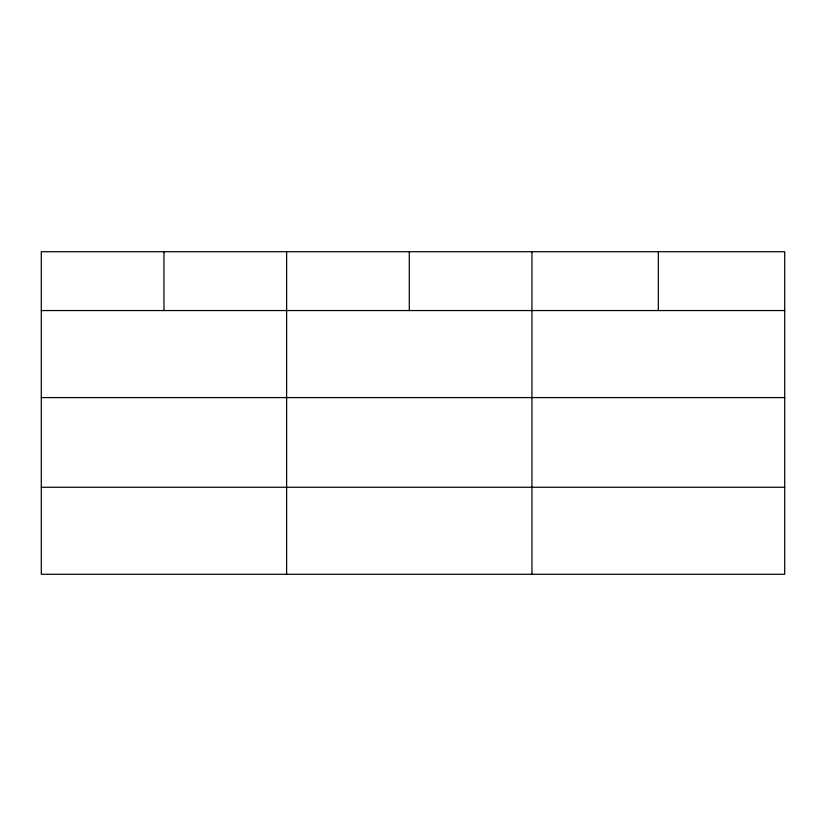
<?xml version="1.0" encoding="UTF-8"?>
<svg xmlns="http://www.w3.org/2000/svg" width="826" height="826" viewBox="0 0 826 826"><rect width="100%" height="100%" fill="white"/><g stroke="black" fill="none" stroke-linecap="round" stroke-linejoin="round"><path stroke-width="1.24" d="M784.7 397.585L784.7 251.713L41.3 251.713L41.3 574.287L784.7 574.287L784.7 397.585L41.3 397.585M41.3 310.555L784.7 310.555M41.3 487.257L784.7 487.257M658.322 251.713L658.322 310.555M531.944 251.713L531.944 574.287M409.283 251.713L409.283 310.555M286.622 251.713L286.622 574.287M163.961 251.713L163.961 310.555"/></g></svg>
